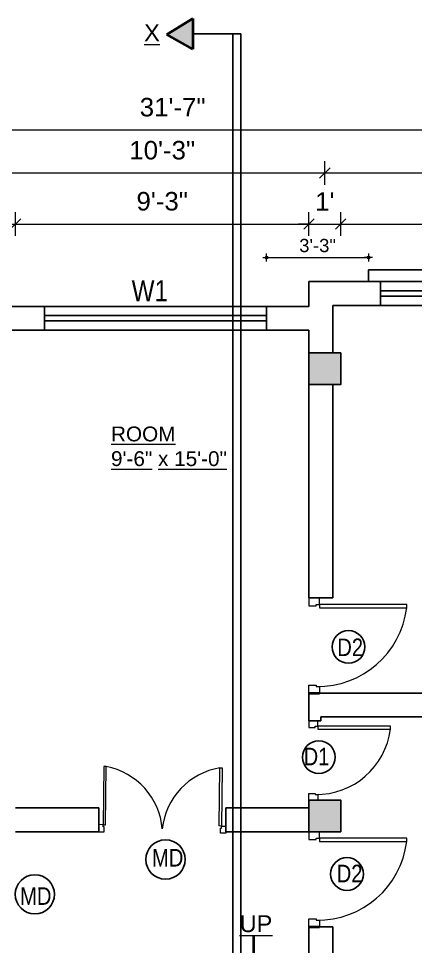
# Model space of a CAD drawing. Header units: inches. Extents: x -111 to 45239, y -6849 to 1261.
# Drawn here: x 23233.7 to 23383.8, y -634.3 to -283 of the extents above; entities that cross this region are included whole.
import ezdxf

# ---------------------------------------------------------------- set-up
doc = ezdxf.new("R2010")
doc.units = ezdxf.units.IN
doc.header["$LTSCALE"] = 0.5
doc.header["$MEASUREMENT"] = 0
doc.header["$PDMODE"] = 66
doc.linetypes.add('DASH', pattern=[0.35, 0.25, -0.1])
for name, color, linetype, lineweight in [('A_Title Text', 105, 'Continuous', 60), ('door', 202, 'Continuous', 5), ('hatch', 9, 'Continuous', 0), ('TEXT', 220, 'Continuous', 9), ('Toilet', 7, 'Continuous', 25), ('wall', 20, 'Continuous', 40)]:
    doc.layers.add(name, color=color, linetype=linetype, lineweight=lineweight)
doc.styles.add('arial', font='arial.ttf')
doc.styles.add('ordinary', font='ARIALN.TTF')
doc.styles.get("Standard").update_dxf_attribs({"font": 'arial.ttf'})
doc.dimstyles.new('S8', dxfattribs={"dimtxt": 5, "dimasz": 1, "dimexe": 6, "dimexo": 18, "dimgap": 1.9375, "dimtad": 1, "dimdec": 0, "dimzin": 3, "dimdsep": 46, "dimlunit": 4, "dimtxsty": 'Standard', "dimblk": 'dot 2', "dimcen": 12, "dimse1": 1, "dimse2": 1, "dimclrd": 1, "dimclre": 1, "dimclrt": 256, "dimadec": 0, "dimazin": 0, "dimtfac": 0.75, "dimtdec": 0, "dimtix": 1, "dimtmove": 1, "dimatfit": 3, "dimldrblk": 'DOT', "dimfxl": 1, "dimtolj": 1, "dimtzin": 0, "dimlwd": 9, "dimlwe": 9, "dimarcsym": 0})
doc.dimstyles.new('Sudeep', dxfattribs={"dimtxt": 6, "dimasz": 4, "dimexe": 4.5, "dimexo": 4.5, "dimgap": 5, "dimtad": 1, "dimdec": 0, "dimlunit": 4, "dimtxsty": 'arial', "dimblk": 'OBLIQUE', "dimcen": 250, "dimdle": 4, "dimclrd": 86, "dimclre": 5, "dimclrt": 1, "dimadec": 0, "dimazin": 0, "dimtfac": 1, "dimtdec": 0, "dimtix": 1, "dimtmove": 1, "dimatfit": 3, "dimldrblk": 'OBLIQUE', "dimfxl": 4.5, "dimfxlon": 1, "dimfrac": 2, "dimlwd": 15, "dimlwe": 13, "dimarcsym": 0})

# ---------------------------------------------------------------- blocks, each defined once
blk = doc.blocks.new('_Oblique')
at = {"color": 0, "linetype": 'ByBlock', "lineweight": -2}
blk.add_line((-0.5, -0.5), (0.5, 0.5), dxfattribs=at)
blk = doc.blocks.new('*D930')
at = {"layer": 'A_Title Text', "color": 5, "lineweight": 13, "transparency": 16777216}
for p, q in [((23343.51, -365.33), (23343.51, -356.33)), ((23355.51, -365.33), (23355.51, -356.33))]:
    blk.add_line(p, q, dxfattribs=at)
at = {"layer": 'A_Title Text', "color": 86, "lineweight": 15, "transparency": 16777216}
for p, q in [((23343.51, -360.83), (23339.51, -360.83)), ((23343.51, -360.83), (23355.51, -360.83)), ((23355.51, -360.83), (23359.51, -360.83))]:
    blk.add_line(p, q, dxfattribs=at)
at = {"layer": 'Defpoints', "color": 0, "transparency": 16777216}
for p in [(23355.51, -360.83), (23343.51, -409.62), (23355.51, -409.62)]:
    blk.add_point(p, dxfattribs=at)
at = {"layer": 'A_Title Text', "color": 86, "lineweight": 15, "transparency": 16777216, "xscale": 4, "yscale": 4, "zscale": 4}
blk.add_blockref('_Oblique', (23343.51, -360.83), dxfattribs=at)
at = {"layer": 'A_Title Text', "color": 86, "lineweight": 15, "transparency": 16777216, "xscale": 4, "yscale": 4, "zscale": 4, "rotation": 180}
blk.add_blockref('_Oblique', (23355.51, -360.83), dxfattribs=at)
at = {"layer": 'A_Title Text', "color": 1, "transparency": 16777216, "insert": (23349.51, -352.31), "char_height": 7, "attachment_point": 5, "style": 'arial'}
blk.add_mtext("1'", dxfattribs=at)
blk = doc.blocks.new('*D931')
at = {"layer": 'A_Title Text', "color": 5, "lineweight": 13, "transparency": 16777216}
for p, q in [((23355.51, -365.33), (23355.51, -356.33)), ((23470.07, -365.33), (23470.07, -356.33))]:
    blk.add_line(p, q, dxfattribs=at)
at = {"layer": 'A_Title Text', "color": 86, "lineweight": 15, "transparency": 16777216}
blk.add_line((23351.51, -360.83), (23474.07, -360.83), dxfattribs=at)
at = {"layer": 'Defpoints', "color": 0, "transparency": 16777216}
for p in [(23470.07, -360.83), (23355.51, -409.62), (23470.07, -409.62)]:
    blk.add_point(p, dxfattribs=at)
at = {"layer": 'A_Title Text', "color": 86, "lineweight": 15, "transparency": 16777216, "xscale": 4, "yscale": 4, "zscale": 4, "rotation": 180}
blk.add_blockref('_Oblique', (23355.51, -360.83), dxfattribs=at)
at = {"layer": 'A_Title Text', "color": 86, "lineweight": 15, "transparency": 16777216, "xscale": 4, "yscale": 4, "zscale": 4}
blk.add_blockref('_Oblique', (23470.07, -360.83), dxfattribs=at)
at = {"layer": 'A_Title Text', "color": 1, "transparency": 16777216, "insert": (23412.79, -352.25), "char_height": 7, "attachment_point": 5, "style": 'arial'}
blk.add_mtext('9\'-7"', dxfattribs=at)
blk = doc.blocks.new('*D918')
at = {"layer": 'A_Title Text', "color": 5, "lineweight": 13, "transparency": 16777216}
for p, q in [((23226.51, -346), (23226.51, -337)), ((23349.51, -346), (23349.51, -337))]:
    blk.add_line(p, q, dxfattribs=at)
at = {"layer": 'A_Title Text', "color": 86, "lineweight": 15, "transparency": 16777216}
blk.add_line((23222.51, -341.5), (23353.51, -341.5), dxfattribs=at)
at = {"layer": 'Defpoints', "color": 0, "transparency": 16777216}
for p in [(23349.51, -341.5), (23226.51, -415.62), (23349.51, -415.62)]:
    blk.add_point(p, dxfattribs=at)
at = {"layer": 'A_Title Text', "color": 86, "lineweight": 15, "transparency": 16777216, "xscale": 4, "yscale": 4, "zscale": 4, "rotation": 180}
blk.add_blockref('_Oblique', (23226.51, -341.5), dxfattribs=at)
at = {"layer": 'A_Title Text', "color": 86, "lineweight": 15, "transparency": 16777216, "xscale": 4, "yscale": 4, "zscale": 4}
blk.add_blockref('_Oblique', (23349.51, -341.5), dxfattribs=at)
at = {"layer": 'A_Title Text', "color": 1, "transparency": 16777216, "insert": (23288.01, -332.92), "char_height": 7, "attachment_point": 5, "style": 'arial'}
blk.add_mtext('10\'-3"', dxfattribs=at)
blk = doc.blocks.new('*D919')
at = {"layer": 'A_Title Text', "color": 5, "lineweight": 13, "transparency": 16777216}
for p, q in [((23349.51, -346), (23349.51, -337)), ((23476.07, -346), (23476.07, -337))]:
    blk.add_line(p, q, dxfattribs=at)
at = {"layer": 'A_Title Text', "color": 86, "lineweight": 15, "transparency": 16777216}
blk.add_line((23345.51, -341.5), (23480.07, -341.5), dxfattribs=at)
at = {"layer": 'Defpoints', "color": 0, "transparency": 16777216}
for p in [(23476.07, -341.5), (23349.51, -415.62), (23476.07, -415.62)]:
    blk.add_point(p, dxfattribs=at)
at = {"layer": 'A_Title Text', "color": 86, "lineweight": 15, "transparency": 16777216, "xscale": 4, "yscale": 4, "zscale": 4, "rotation": 180}
blk.add_blockref('_Oblique', (23349.51, -341.5), dxfattribs=at)
at = {"layer": 'A_Title Text', "color": 86, "lineweight": 15, "transparency": 16777216, "xscale": 4, "yscale": 4, "zscale": 4}
blk.add_blockref('_Oblique', (23476.07, -341.5), dxfattribs=at)
at = {"layer": 'A_Title Text', "color": 1, "transparency": 16777216, "insert": (23412.79, -332.93), "char_height": 7, "attachment_point": 5, "style": 'arial'}
blk.add_mtext('10\'-7"', dxfattribs=at)
blk = doc.blocks.new('*D955')
at = {"layer": 'A_Title Text', "color": 5, "lineweight": 13, "transparency": 16777216}
for p, q in [((23220.51, -365.33), (23220.51, -356.33)), ((23232.51, -365.33), (23232.51, -356.33))]:
    blk.add_line(p, q, dxfattribs=at)
at = {"layer": 'A_Title Text', "color": 86, "lineweight": 15, "transparency": 16777216}
for p, q in [((23220.51, -360.83), (23216.51, -360.83)), ((23220.51, -360.83), (23232.51, -360.83)), ((23232.51, -360.83), (23236.51, -360.83))]:
    blk.add_line(p, q, dxfattribs=at)
at = {"layer": 'Defpoints', "color": 0, "transparency": 16777216}
for p in [(23232.51, -360.83), (23220.51, -409.62), (23232.51, -409.62)]:
    blk.add_point(p, dxfattribs=at)
at = {"layer": 'A_Title Text', "color": 86, "lineweight": 15, "transparency": 16777216, "xscale": 4, "yscale": 4, "zscale": 4}
blk.add_blockref('_Oblique', (23220.51, -360.83), dxfattribs=at)
at = {"layer": 'A_Title Text', "color": 86, "lineweight": 15, "transparency": 16777216, "xscale": 4, "yscale": 4, "zscale": 4, "rotation": 180}
blk.add_blockref('_Oblique', (23232.51, -360.83), dxfattribs=at)
at = {"layer": 'A_Title Text', "color": 1, "transparency": 16777216, "insert": (23226.51, -352.31), "char_height": 7, "attachment_point": 5, "style": 'arial'}
blk.add_mtext("1'", dxfattribs=at)
blk = doc.blocks.new('*D956')
at = {"layer": 'A_Title Text', "color": 5, "lineweight": 13, "transparency": 16777216}
for p, q in [((23232.51, -365.33), (23232.51, -356.33)), ((23343.51, -365.33), (23343.51, -356.33))]:
    blk.add_line(p, q, dxfattribs=at)
at = {"layer": 'A_Title Text', "color": 86, "lineweight": 15, "transparency": 16777216}
blk.add_line((23228.51, -360.83), (23347.51, -360.83), dxfattribs=at)
at = {"layer": 'Defpoints', "color": 0, "transparency": 16777216}
for p in [(23343.51, -360.83), (23232.51, -409.62), (23343.51, -409.62)]:
    blk.add_point(p, dxfattribs=at)
at = {"layer": 'A_Title Text', "color": 86, "lineweight": 15, "transparency": 16777216, "xscale": 4, "yscale": 4, "zscale": 4, "rotation": 180}
blk.add_blockref('_Oblique', (23232.51, -360.83), dxfattribs=at)
at = {"layer": 'A_Title Text', "color": 86, "lineweight": 15, "transparency": 16777216, "xscale": 4, "yscale": 4, "zscale": 4}
blk.add_blockref('_Oblique', (23343.51, -360.83), dxfattribs=at)
at = {"layer": 'A_Title Text', "color": 1, "transparency": 16777216, "insert": (23288.01, -352.25), "char_height": 7, "attachment_point": 5, "style": 'arial'}
blk.add_mtext('9\'-3"', dxfattribs=at)
blk = doc.blocks.new('*D925')
at = {"layer": 'A_Title Text', "color": 5, "lineweight": 13, "transparency": 16777216}
for p, q in [((23102.51, -329.71), (23102.51, -320.71)), ((23481.39, -329.71), (23481.39, -320.71))]:
    blk.add_line(p, q, dxfattribs=at)
at = {"layer": 'A_Title Text', "color": 86, "lineweight": 15, "transparency": 16777216}
blk.add_line((23098.51, -325.21), (23485.39, -325.21), dxfattribs=at)
at = {"layer": 'Defpoints', "color": 0, "transparency": 16777216}
for p in [(23481.39, -325.21), (23481.39, -382.62), (23102.51, -410.24)]:
    blk.add_point(p, dxfattribs=at)
at = {"layer": 'A_Title Text', "color": 86, "lineweight": 15, "transparency": 16777216, "xscale": 4, "yscale": 4, "zscale": 4, "rotation": 180}
blk.add_blockref('_Oblique', (23102.51, -325.21), dxfattribs=at)
at = {"layer": 'A_Title Text', "color": 86, "lineweight": 15, "transparency": 16777216, "xscale": 4, "yscale": 4, "zscale": 4}
blk.add_blockref('_Oblique', (23481.39, -325.21), dxfattribs=at)
at = {"layer": 'A_Title Text', "color": 1, "transparency": 16777216, "insert": (23291.95, -316.63), "char_height": 7, "attachment_point": 5, "style": 'arial'}
blk.add_mtext('31\'-7"', dxfattribs=at)
blk = doc.blocks.new('dot1')
at = {"layer": 'hatch'}
h = blk.add_hatch(color=256, dxfattribs=at)
edge = h.paths.add_edge_path()
edge.add_arc((0, 0), 1, 0, 360)
for p, q in [((3, 0), (-3, 0)), ((0, 3), (0, -3))]:
    blk.add_line(p, q, dxfattribs=at)
blk.add_circle((0, 0), 1, dxfattribs=at)
blk = doc.blocks.new('dot 2')
at = {"layer": 'hatch', "xscale": 0.5, "yscale": 0.5, "zscale": 0.5}
blk.add_blockref('dot1', (0, 0), dxfattribs=at)
blk = doc.blocks.new('*D958')
at = {"layer": 'Defpoints', "color": 0, "linetype": 'DASH', "ltscale": 0.1, "transparency": 16777216}
for p in [(23366.02, -373.48), (23366.02, -382.62), (23327.51, -391.99)]:
    blk.add_point(p, dxfattribs=at)
at = {"layer": 'Toilet', "color": 1, "lineweight": 9, "ltscale": 0.1, "transparency": 16777216}
blk.add_line((23328.51, -373.48), (23365.02, -373.48), dxfattribs=at)
at = {"layer": 'Toilet', "color": 1, "linetype": 'DASH', "lineweight": 9, "ltscale": 0.1, "transparency": 16777216, "rotation": 180}
blk.add_blockref('dot 2', (23327.51, -373.48), dxfattribs=at)
at = {"layer": 'Toilet', "color": 1, "linetype": 'DASH', "lineweight": 9, "ltscale": 0.1, "transparency": 16777216}
blk.add_blockref('dot 2', (23366.02, -373.48), dxfattribs=at)
at = {"layer": 'Toilet', "linetype": 'DASH', "ltscale": 0.1, "transparency": 16777216, "insert": (23346.77, -368.99), "char_height": 5, "attachment_point": 5}
blk.add_mtext('\\A1;3\'-3"', dxfattribs=at)
blk = doc.blocks.new('_Dot')
at = {"color": 0, "linetype": 'ByBlock', "lineweight": -2}
blk.add_line((-0.5, 0), (-1, 0), dxfattribs=at)
at = {"color": 0, "linetype": 'ByBlock', "const_width": 0.5}
blk.add_lwpolyline([(-0.25, 0, 1), (0.25, 0, 1)], format="xyb", close=True, dxfattribs=at)

msp = doc.modelspace()

# ---------------------------------------------------------------- hatches: boundary and pattern name
at = {"layer": 'Toilet'}
for points in [[(23355.51, -409.62), (23343.51, -409.62), (23343.51, -421.62), (23355.51, -421.62)], [(23355.51, -578.88), (23343.51, -578.88), (23343.51, -590.88), (23355.51, -590.88)]]:
    msp.add_hatch(color=1, dxfattribs=at).paths.add_polyline_path(points)
at = {"layer": 'wall', "ltscale": 5}
h = msp.add_hatch(color=2, dxfattribs=at)
h.dxf.hatch_style = 1
h.paths.add_polyline_path([(23289.81, -289.12), (23299.57, -283.04), (23299.57, -294.57)])
h = msp.add_hatch(color=2, dxfattribs=at)
h.dxf.hatch_style = 1
h.paths.add_polyline_path([(23289.81, -289.12), (23299.57, -283.04), (23299.57, -294.57)])

# ---------------------------------------------------------------- linework, layer by layer
at = {"layer": 'door', "ltscale": 0.5}
for p, q in [((23347.51, -504.88), (23347.51, -502.38)), ((23347.51, -504.88), (23347.51, -502.38)), ((23346.84, -550.97), (23346.84, -548.89)), ((23346.84, -550.97), (23346.84, -548.89)), ((23265.7, -588.23), (23264.04, -588.21)), ((23265.7, -588.23), (23264.04, -588.21)), ((23310.39, -588.72), (23312.06, -588.74)), ((23310.39, -588.72), (23312.06, -588.74)), ((23347.51, -593.38), (23347.51, -590.88)), ((23347.51, -593.38), (23347.51, -590.88))]:
    msp.add_line(p, q, dxfattribs=at)
for points in [[(23347.51, -502.38), (23343.51, -502.38), (23343.51, -505.38), (23346.26, -505.38), (23346.26, -504.88), (23347.51, -504.88)], [(23347.51, -502.38), (23343.51, -502.38), (23343.51, -505.38), (23346.26, -505.38), (23346.26, -504.88), (23347.51, -504.88)], [(23343.51, -535.38), (23346.26, -535.38), (23346.26, -535.88), (23347.51, -535.88), (23347.51, -538.38), (23343.51, -538.38)], [(23346.84, -548.89), (23343.51, -548.89), (23343.51, -551.39), (23345.8, -551.39), (23345.8, -550.97), (23346.84, -550.97)], [(23346.84, -548.89), (23343.51, -548.89), (23343.51, -551.39), (23345.8, -551.39), (23345.8, -550.97), (23346.84, -550.97)], [(23264.04, -588.21), (23264.01, -590.88), (23266.01, -590.9), (23266.03, -589.06), (23265.7, -589.06), (23265.7, -588.23)], [(23264.04, -588.21), (23264.01, -590.88), (23266.01, -590.9), (23266.03, -589.06), (23265.7, -589.06), (23265.7, -588.23)], [(23312.06, -588.74), (23312.03, -591.41), (23310.03, -591.38), (23310.05, -589.55), (23310.38, -589.55), (23310.39, -588.72)], [(23312.06, -588.74), (23312.03, -591.41), (23310.03, -591.38), (23310.05, -589.55), (23310.38, -589.55), (23310.39, -588.72)], [(23347.51, -590.88), (23343.51, -590.88), (23343.51, -593.88), (23346.26, -593.88), (23346.26, -593.38), (23347.51, -593.38)], [(23347.51, -590.88), (23343.51, -590.88), (23343.51, -593.88), (23346.26, -593.88), (23346.26, -593.38), (23347.51, -593.38)]]:
    msp.add_lwpolyline(points, dxfattribs=at)
for points in [[(23380.51, -504.88), (23347.51, -504.88), (23347.51, -506.13), (23380.51, -506.13)], [(23380.51, -504.88), (23347.51, -504.88), (23347.51, -506.13), (23380.51, -506.13)], [(23347.51, -535.88), (23347.51, -538.38), (23343.51, -538.38), (23343.51, -535.38), (23346.26, -535.38), (23346.26, -535.88)], [(23374.33, -550.97), (23346.84, -550.97), (23346.84, -552.01), (23374.33, -552.01)], [(23374.33, -550.97), (23346.84, -550.97), (23346.84, -552.01), (23374.33, -552.01)], [(23265.95, -566.22), (23265.7, -588.23), (23266.54, -588.23), (23266.78, -566.23)], [(23265.95, -566.22), (23265.7, -588.23), (23266.54, -588.23), (23266.78, -566.23)], [(23310.63, -566.71), (23310.39, -588.72), (23309.56, -588.71), (23309.8, -566.7)], [(23310.63, -566.71), (23310.39, -588.72), (23309.56, -588.71), (23309.8, -566.7)], [(23346.84, -576.79), (23346.84, -578.88), (23343.51, -578.88), (23343.51, -576.38), (23345.8, -576.38), (23345.8, -576.79)], [(23346.84, -576.79), (23346.84, -578.88), (23343.51, -578.88), (23343.51, -576.38), (23345.8, -576.38), (23345.8, -576.79)], [(23380.51, -593.38), (23347.51, -593.38), (23347.51, -594.63), (23380.51, -594.63)], [(23380.51, -593.38), (23347.51, -593.38), (23347.51, -594.63), (23380.51, -594.63)], [(23347.51, -624.38), (23347.51, -626.88), (23343.51, -626.88), (23343.51, -623.88), (23346.26, -623.88), (23346.26, -624.38)], [(23347.51, -624.38), (23347.51, -626.88), (23343.51, -626.88), (23343.51, -623.88), (23346.26, -623.88), (23346.26, -624.38)]]:
    msp.add_lwpolyline(points, close=True, dxfattribs=at)
for centre, radius, start, end in [((23346.81, -501.93), 33.95, 269.0596, 352.8964), ((23346.81, -501.93), 33.95, 269.0596, 352.8964), ((23346.26, -548.51), 28.28, 269.0596, 352.8964), ((23346.26, -548.51), 28.28, 269.0596, 352.8964), ((23261.92, -591.97), 26.2, 4.7327, 79.3154), ((23261.92, -591.97), 26.2, 4.7327, 79.3154), ((23314.09, -592.55), 26.2, 99.416, 173.9987), ((23314.09, -592.55), 26.2, 99.416, 173.9987), ((23346.81, -590.43), 33.95, 269.0596, 352.8964), ((23346.81, -590.43), 33.95, 269.0596, 352.8964)]:
    msp.add_arc(centre, radius, start, end, dxfattribs=at)
at = {"layer": 'Toilet'}
for p, q in [((23299.57, -288.81), (23317.68, -288.81)), ((23299.57, -288.81), (23317.68, -288.81)), ((23314.68, -288.81), (23314.68, -828.12)), ((23317.68, -288.81), (23317.68, -828.12)), ((23459.02, -378.12), (23366.02, -378.12)), ((23366.02, -382.62), (23366.02, -378.12)), ((23481.39, -382.62), (23343.51, -382.62)), ((23343.51, -382.62), (23343.51, -391.99)), ((23220.51, -391.99), (23343.51, -391.99)), ((23472.54, -391.62), (23352.51, -391.62)), ((23352.51, -391.62), (23352.51, -409.62)), ((23229.51, -400.99), (23343.51, -400.99)), ((23343.51, -400.99), (23343.51, -409.62)), ((23343.51, -421.62), (23343.51, -502.38)), ((23352.51, -421.62), (23352.51, -502.38)), ((23352.51, -502.38), (23343.51, -502.38)), ((23343.51, -538.38), (23343.51, -542.88)), ((23343.51, -538.38), (23476.34, -538.38)), ((23352.51, -538.38), (23343.51, -538.38)), ((23343.51, -548.89), (23343.51, -542.88)), ((23348.01, -547.38), (23476.57, -547.38)), ((23348.01, -548.89), (23348.01, -547.38)), ((23343.51, -548.89), (23348.01, -548.89)), ((23232.51, -581.88), (23264.01, -581.88)), ((23264.01, -581.88), (23264.01, -590.88)), ((23312.01, -581.88), (23343.51, -581.88)), ((23312.01, -581.88), (23312.01, -590.88)), ((23232.51, -590.88), (23264.01, -590.88)), ((23312.01, -590.88), (23343.51, -590.88)), ((23343.51, -689.18), (23343.51, -626.88)), ((23343.51, -626.88), (23352.51, -626.88)), ((23352.51, -727.46), (23352.51, -626.88))]:
    msp.add_line(p, q, dxfattribs=at)
at = {"layer": 'Toilet', "color": 3}
for p, q in [((23370.52, -391.62), (23370.52, -382.62)), ((23454.52, -382.62), (23370.52, -382.62)), ((23454.52, -386.12), (23370.52, -386.12)), ((23454.52, -388.12), (23370.52, -388.12)), ((23243.51, -400.99), (23243.51, -391.99)), ((23327.51, -391.99), (23243.51, -391.99)), ((23327.51, -391.99), (23327.51, -400.99)), ((23454.52, -391.62), (23370.52, -391.62)), ((23327.51, -395.49), (23243.51, -395.49)), ((23327.51, -397.49), (23243.51, -397.49)), ((23327.51, -400.99), (23243.51, -400.99))]:
    msp.add_line(p, q, dxfattribs=at)
at = {"layer": 'Toilet'}
for points in [[(23343.51, -409.62), (23355.51, -409.62), (23355.51, -421.62), (23343.51, -421.62)], [(23343.51, -578.88), (23355.51, -578.88), (23355.51, -590.88), (23343.51, -590.88)]]:
    msp.add_lwpolyline(points, close=True, dxfattribs=at)
for centre, radius in [((23358.44, -520.92), 6.19), ((23347.24, -562.65), 6.19), ((23289.24, -601.39), 7.43), ((23357.89, -606.89), 6.19), ((23239.85, -614.58), 7.43)]:
    msp.add_circle(centre, radius, dxfattribs=at)
at = {"layer": 'wall', "color": 1, "ltscale": 5}
for p, q in [((23289.81, -289.12), (23299.57, -283.04)), ((23289.81, -289.12), (23299.57, -283.04)), ((23299.57, -283.04), (23299.57, -294.57)), ((23299.57, -283.04), (23299.57, -294.57)), ((23299.57, -294.57), (23289.81, -289.12)), ((23299.57, -294.57), (23289.81, -289.12)), ((23322.51, -630.29), (23322.51, -714.52))]:
    msp.add_line(p, q, dxfattribs=at)
at = {"layer": 'wall', "ltscale": 5}
for p, q in [((23343.51, -538.38), (23347.51, -538.38)), ((23343.51, -538.38), (23347.51, -538.38)), ((23343.51, -538.38), (23347.51, -538.38)), ((23343.51, -538.38), (23347.51, -538.38)), ((23343.51, -538.38), (23347.51, -538.38)), ((23343.51, -538.38), (23347.51, -538.38)), ((23343.51, -626.88), (23347.51, -626.88)), ((23343.51, -626.88), (23347.51, -626.88)), ((23343.51, -626.88), (23347.51, -626.88)), ((23343.51, -626.88), (23347.51, -626.88)), ((23343.51, -626.88), (23347.51, -626.88)), ((23343.51, -626.88), (23347.51, -626.88))]:
    msp.add_line(p, q, dxfattribs=at)

# ---------------------------------------------------------------- texts
at = {"layer": 'door', "ltscale": 0.5, "style": 'ordinary'}
for s, insert, char_height, width, attachment_point, rotation in [('W1', (23276.44, -390.09), 8, 4.3538, 7, 0), ('D2', (23354.22, -524.4), 6.664, 3.6268, 7, 0), ('D1', (23351.25, -559.09), 6.664, 3.6268, 3, 0), ('D2', (23354, -603.38), 6.664, 3.6268, 1, 360), ('MD', (23234.22, -611.98), 6.664, 3.6268, 1, 0.4463)]:
    msp.add_mtext(s, dxfattribs=dict(at, insert=insert, char_height=char_height, width=width, attachment_point=attachment_point, rotation=rotation))
at = {"layer": 'door', "ltscale": 0.5, "insert": (23284.14, -597.4), "char_height": 6.664, "width": 3.6268, "attachment_point": 1, "style": 'ordinary'}
msp.add_mtext('MD', dxfattribs=at)
at = {"layer": 'TEXT'}
for s, insert, char_height, width, attachment_point in [('{\\LX}', (23287.1, -291.61), 6.378, 70.6779, 9), ('{\\LX}', (23287.1, -291.61), 6.378, 70.6779, 9), ('{\\fArial TUR|b0|i0|c162|p34;\\LROOM\\P\\fArial TUR|b0|i0|c0|p34;9\\fArial TUR|b0|i0|c162|p34;\'-\\fArial TUR|b0|i0|c0|p34;6\\fArial TUR|b0|i0|c162|p34;" x 1\\fArial TUR|b0|i0|c0|p34;5\\fArial TUR|b0|i0|c162|p34;\'-\\fArial TUR|b0|i0|c0|p34;0\\fArial TUR|b0|i0|c162|p34;"}', (23268.64, -452.53), 5.60913, 62.1621, 7), ('{\\LUP }', (23329.66, -628.98), 6.378, 70.6779, 9)]:
    msp.add_mtext(s, dxfattribs=dict(at, insert=insert, char_height=char_height, width=width, attachment_point=attachment_point))

# ---------------------------------------------------------------- dimensions: what is measured, and where the dimension line sits
at = {"layer": 'A_Title Text'}
dim = msp.add_linear_dim(base=(23481.39, -325.21), p1=(23102.51, -410.24), p2=(23481.39, -382.62), dimstyle='Sudeep', override={"dimtxt": 7}, dxfattribs=at)
dim.commit()
dim.dimension.update_dxf_attribs({"geometry": '*D925', "text_midpoint": (23291.95, -316.63)})
for base, p1, p2, picture, middle in [((23349.51, -341.5), (23226.51, -415.62), (23349.51, -415.62), '*D918', (23288.01, -332.92)), ((23476.07, -341.5), (23349.51, -415.62), (23476.07, -415.62), '*D919', (23412.79, -332.93)), ((23232.51, -360.83), (23220.51, -409.62), (23232.51, -409.62), '*D955', (23226.51, -352.31)), ((23343.51, -360.83), (23232.51, -409.62), (23343.51, -409.62), '*D956', (23288.01, -352.25)), ((23355.51, -360.83), (23343.51, -409.62), (23355.51, -409.62), '*D930', (23349.51, -352.31)), ((23470.07, -360.83), (23355.51, -409.62), (23470.07, -409.62), '*D931', (23412.79, -352.25))]:
    dim = msp.add_linear_dim(base=base, p1=p1, p2=p2, angle=180, dimstyle='Sudeep', override={"dimtxt": 7}, dxfattribs=at)
    dim.commit()
    dim.dimension.update_dxf_attribs({"geometry": picture, "text_midpoint": middle})
at = {"layer": 'Toilet', "color": 1, "linetype": 'DASH', "ltscale": 0.1}
dim = msp.add_linear_dim(base=(23366.02, -373.48), p1=(23327.51, -391.99), p2=(23366.02, -382.62), dimstyle='S8', override={"dimfxl": 2, "dimfxlon": 1, "dimarcsym": 1}, dxfattribs=at)
dim.commit()
dim.dimension.update_dxf_attribs({"geometry": '*D958', "text_midpoint": (23346.77, -368.99)})

doc.saveas('drawing.dxf')
